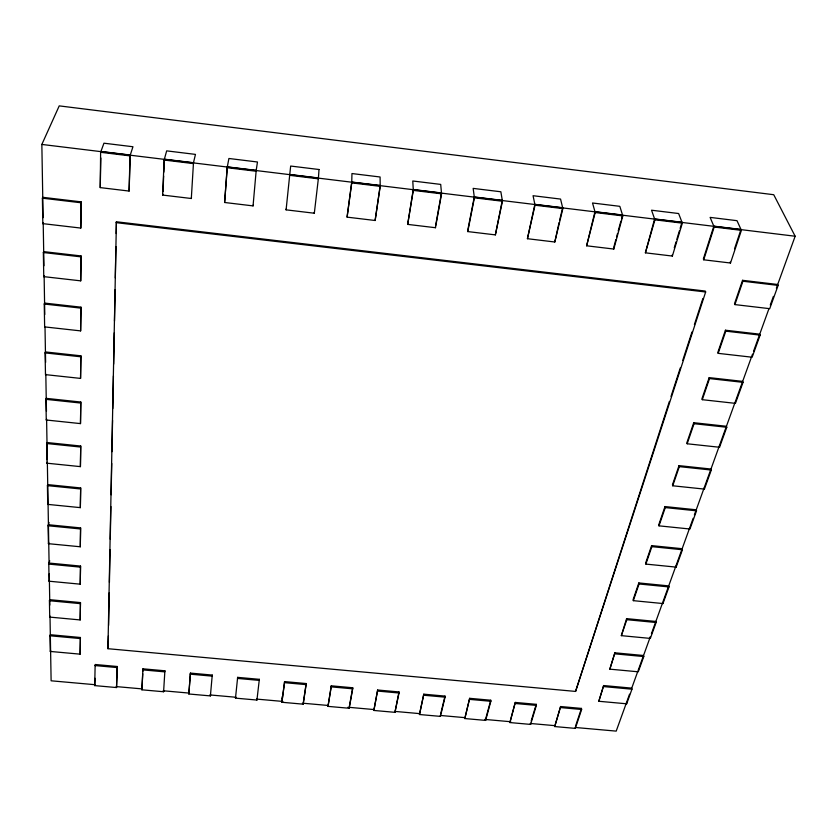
<?xml version="1.0" encoding="UTF-8"?>
<svg xmlns="http://www.w3.org/2000/svg" width="837" height="837" viewBox="0 0 837 837"><rect width="100%" height="100%" fill="white"/><g stroke="black" fill="none" stroke-linecap="round" stroke-linejoin="round"><path stroke-width="1.26" d="M80.132 654.157L80.404 637.491L50.314 634.718L50.042 635.785L50.314 651.448L80.132 654.157L80.404 637.491M80.185 619.935L80.467 602.577L49.718 599.679L49.425 600.736L49.718 617.099L80.185 619.935L80.467 602.577M49.728 560.759L48.787 564.096L49.09 581.213L80.237 584.174L80.53 566.084L49.08 563.06M49.08 522.466L48.117 525.772L48.431 543.684L80.3 546.781L80.593 527.906L48.42 524.736M80.352 507.64L80.666 487.94L47.719 484.602L47.416 485.627L47.74 504.387L80.352 507.64L80.666 487.94M80.415 466.627L80.729 446.027L46.998 442.532L46.684 443.526L47.029 463.206L80.415 466.627L80.729 446.027M80.488 423.606L80.802 402.032L46.234 398.36L45.909 399.343L46.265 420.007L80.488 423.606L80.802 402.032M80.551 378.408L80.886 355.809L45.428 351.938L45.093 352.9L45.48 374.631L80.551 378.408L80.886 355.809M80.624 330.887L80.969 307.169L44.591 303.088L44.246 304.03L44.643 326.901L80.624 330.887L80.969 307.169M80.708 280.845L81.053 255.934L43.691 251.623L43.346 252.523L43.765 276.639L80.708 280.845L81.053 255.934M80.791 228.072L81.147 201.863L42.76 197.312L42.394 198.181L42.833 223.636L80.791 228.072L81.147 201.863M80.53 566.084L80.237 584.174M80.593 527.906L80.3 546.781M94.707 685.608L95.156 664.494L117.243 666.493L116.521 687.554L94.707 685.608L95.01 678.273M100.231 187.603L100.618 152.292L103.955 143.2L132.957 146.747L129.997 155.87L129.107 191.066L100.231 187.603L100.858 157.994M352.691 688.82L352.712 687.752L331.264 685.817L327.999 706.376L349.207 708.259L352.691 688.82L331.222 686.884L327.999 706.376M349.207 708.259L349.217 707.192M107.942 648.706L116.406 221.774L705.298 291.056L705.654 291.987L575.574 691.425L107.942 648.706L108.391 635.879M108.601 625.427L109.228 592.774M109.427 582.322L110.065 549.658M110.264 539.206L110.892 506.552M111.122 494.793L111.729 463.447M111.959 451.687L112.566 420.331M112.796 408.571L113.424 375.918M113.654 364.158L114.261 332.812M114.491 321.052L115.098 289.696M115.318 277.947L115.924 246.591M116.186 233.523L116.406 221.774M116.521 687.554L117.243 666.493M347.125 217.149L351.728 182.885L351.958 173.552L380.092 176.994L380.207 186.348L375.122 220.497L347.125 217.149L347.146 216.26L351.749 182.027L380.197 185.49L375.122 220.497M331.222 686.884L331.264 685.817M141.903 689.814L142.939 668.815L164.889 670.793L163.602 691.739L141.903 689.814L142.729 673.795M191.516 197.637L191.317 198.505L162.66 195.073L164.136 160.034L166.668 150.869L195.46 154.395L193.274 163.581L164.136 160.034M142.834 671.305L142.939 668.815M163.006 191.621L163.654 176.052M163.822 172.16L164.366 159.187L193.483 162.734L191.317 198.505M306.112 684.624L306.164 683.547L284.59 681.6L281.881 702.264L303.203 704.168L306.112 684.624L284.517 682.668L281.881 702.264M303.203 704.168L303.256 703.09M284.517 682.668L284.59 681.6M282.121 698.843L282.278 696.478M314.325 213.226L318.437 177.967L289.769 174.473L286.097 209.846L314.325 213.226L314.388 212.347M188.838 693.988L190.428 673.094L212.253 675.072L210.401 695.903L188.838 693.988L190.428 673.094M253.182 205.013L253.056 205.892L224.619 202.491L227.151 167.703L228.909 158.486L257.472 161.991L256.07 171.229L227.151 167.703M227.214 168.143L224.619 202.491M253.056 205.892L256.195 170.382L227.308 166.856M259.344 679.32L259.25 680.387L237.53 678.43L237.645 677.363L259.344 679.32L256.938 700.046L235.49 698.142L237.645 677.363M256.938 700.046L257.032 698.979M286.097 209.846L286.191 208.968M235.49 698.142L235.605 697.064M210.401 695.903L210.537 694.836M212.253 675.072L212.117 676.139L190.271 674.172M303.444 701.877L306.164 683.547M163.602 691.739L163.77 690.671M164.889 670.793L164.711 671.86L142.74 669.882M407.671 224.389L413.3 190.386L412.787 180.991L440.701 184.412L441.559 193.828L435.47 227.716L407.671 224.389L413.248 189.518L441.476 192.96M349.437 705.978L352.712 687.752M435.627 225.571L441.256 194.215M377.654 690.012L373.867 710.456L394.938 712.329L399.008 693.005L398.987 691.937L377.654 690.012L373.867 710.456M467.778 231.577L474.401 197.825L473.156 188.388L500.861 191.778L502.441 201.236L495.368 234.883L467.778 231.577L467.674 230.688L474.286 196.957L502.294 200.367L495.368 234.883M398.987 691.937L394.938 712.329M423.794 694.176L419.463 714.516L440.419 716.378L445.054 697.158L444.991 696.091L423.794 694.176L419.463 714.516M527.425 238.712L535.031 205.211L533.064 195.712L560.56 199.08L562.862 208.601L554.805 241.998L527.425 238.712L534.853 204.343L562.652 207.722L559.671 220.089M440.649 714.107L444.991 696.091M559.074 222.558L554.805 241.998M469.662 698.32L464.807 718.554L485.638 720.406L490.838 701.291L490.744 700.224L469.662 698.32L464.807 718.554M586.632 245.796L595.201 212.535L592.523 202.993L619.819 206.331L622.822 215.904L613.803 249.049L586.632 245.796L594.961 211.667L622.55 215.025L621.546 218.708M50.314 651.448L50.586 650.391M49.718 617.099L50 616.042M162.66 195.073L162.891 194.215M613.877 246.925L615.875 239.56M616.545 237.112L617.549 233.429M618.208 230.97L620.876 221.156M485.868 718.136L490.744 700.224M49.09 581.213L49.373 580.167M48.431 543.684L48.724 542.638M515.268 702.431L509.89 722.561L530.606 724.413L536.36 705.403L536.224 704.325L515.268 702.431L509.89 722.561M645.39 252.826L654.921 219.817L651.542 210.213L678.629 213.529L682.333 223.155L672.373 256.059L645.39 252.826L654.607 218.928L681.988 222.265L680.146 228.355M47.74 504.387L48.044 503.361M531.192 720.96L536.224 704.325M674.256 247.846L676.097 241.757M676.83 239.319L679.414 230.792M47.029 463.206L47.332 462.202M129.107 191.066L130.269 155.033L100.932 151.455M560.612 706.533L554.711 726.558L575.322 728.389L581.621 709.483L581.453 708.416L560.612 706.533L554.711 726.558M703.718 259.805L714.191 227.036L710.111 217.39L736.999 220.675L741.394 230.342L730.502 263.017L703.718 259.805L703.362 258.905L713.815 226.147L740.986 229.464L734.541 248.798M46.265 420.007L46.59 419.013M669.391 401.425L575.574 691.425M671.012 396.456L680.282 367.935M682.71 360.496L691.979 331.975M694.407 324.536L702.871 298.495M575.542 726.129L581.453 708.416M603.655 685.545L598.821 701.27L626.672 703.802L631.956 689.196L631.747 688.129L603.655 685.545L598.821 701.27M614.881 652.808L609.838 669.161L638.265 671.797L643.779 656.564L643.538 655.497L614.881 652.808L609.838 669.161M626.589 618.637L621.336 635.649L650.349 638.411L656.103 622.508L655.852 621.452L626.589 618.637L626.808 619.694L621.336 635.649M638.819 582.939L633.107 599.616L633.337 600.663L662.967 603.55L668.983 586.936L668.711 585.89L638.819 582.939L639.06 583.985L633.337 600.663M651.604 545.619L645.63 563.06L645.882 564.096L676.15 567.12L682.437 549.752L682.155 548.706L651.604 545.619L651.866 546.655L645.882 564.096M664.996 506.563L658.74 524.809L659.012 525.845L689.95 529.015L696.53 510.821L696.227 509.796L664.996 506.563L665.269 507.588L659.012 525.845M679.016 465.634L672.467 484.759L672.749 485.784L704.398 489.101L711.293 470.038L710.969 469.034L679.016 465.634L679.32 466.638L672.749 485.784M693.737 422.706L686.853 442.773L687.167 443.777L719.538 447.261L726.778 427.268L726.432 426.274L693.737 422.706L694.051 423.7L687.167 443.777M709.18 377.623L701.961 398.705L702.285 399.688L735.43 403.361L743.036 382.352L742.67 381.379L709.18 377.623L709.525 378.586L702.285 399.688M725.428 330.217L717.832 352.398L718.177 353.35L752.139 357.221L760.132 335.124L759.734 334.172L725.428 330.217L725.794 331.159L718.177 353.35M742.534 280.311L734.53 303.664L734.907 304.595L769.716 308.675L778.138 285.407L777.699 284.486L742.534 280.311L742.921 281.232L734.907 304.595M629.539 694.218L616.199 731.119L575.835 727.531M631.736 688.14L637.512 672.174M638.035 670.73L650.391 636.57M651.427 633.682L693.162 518.281M694.354 514.996L738.307 393.421M738.443 393.045L752.526 354.124M753.52 351.352L768.952 308.686M770.281 305.003L773.388 296.403M776.37 288.148L795.15 236.233L773.733 194.718L59.228 105.88L41.85 144.435L43.105 217.662M43.765 276.639L44.11 275.718M42.833 223.636L43.2 222.747L43.942 265.8M95.387 684.739L51.12 680.795L50.011 616.848M116.217 686.591L142.259 688.914M163.089 690.766L189.131 693.088M209.961 694.94L236.003 697.263M256.833 699.115L282.875 701.437M302.408 703.174L328.449 705.497M347.983 707.234L374.024 709.556M394.855 711.408L419.588 713.616M440.419 715.468L465.163 717.675M484.696 719.412L510.727 721.735M530.26 723.471L555.004 725.669M94.926 665.561L117.034 667.56M377.665 691.08L399.008 693.005M423.836 695.244L445.054 697.158M469.745 699.387L490.838 701.291M515.383 703.509L536.36 705.403M560.769 707.6L581.621 709.483M50.042 635.785L80.153 638.547M603.854 686.612L631.956 689.196M49.425 600.736L80.206 603.623M615.09 653.864L643.779 656.564M48.787 564.096L80.268 567.13M626.808 619.694L656.103 622.508M48.117 525.772L80.321 528.942M639.06 583.985L668.983 586.936M47.416 485.627L80.383 488.954M651.866 546.655L682.437 549.752M46.684 443.526L80.446 447.031M665.269 507.588L696.53 510.821M45.909 399.343L80.519 403.026M679.32 466.638L711.293 470.038M45.093 352.9L80.593 356.771M694.051 423.7L726.778 427.268M44.246 304.03L80.666 308.11M709.525 378.586L743.036 382.352M43.346 252.523L80.739 256.833M725.794 331.159L760.132 335.124M116.134 222.652L705.654 291.987M42.394 198.181L80.823 202.742M742.921 281.232L778.138 285.407M41.85 144.435L795.15 236.233M100.618 152.292L129.997 155.87M351.728 182.885L380.207 186.348M413.3 190.386L441.559 193.828M474.401 197.825L502.441 201.236M535.031 205.211L562.862 208.601M595.201 212.535L622.822 215.904M654.921 219.817L682.333 223.155M714.191 227.036L741.394 230.342M730.115 262.107L730.502 263.017M672.048 255.149L672.373 256.059M719.203 446.267L719.538 447.261M704.074 488.086L704.398 489.101M613.542 248.15L613.803 249.049M675.877 566.074L676.15 567.12M662.705 602.494L662.967 603.55M650.108 637.355L650.349 638.411M626.463 702.735L626.672 703.802M575.155 727.311L575.322 728.389M530.48 723.335L530.606 724.413M485.544 719.328L485.638 720.406M435.397 226.827L435.47 227.716M440.367 715.311L440.419 716.378M44.131 276.241L44.779 314.524M45.01 327.141L45.616 362.369M45.815 374.118L46.453 411.27M46.61 419.797L47.291 459.743M47.353 462.861L49.09 563.343M49.268 573.784L49.812 605.099M319.012 169.513L318.374 178.825L289.675 175.32L290.669 166.05L319.012 169.513"/></g></svg>
